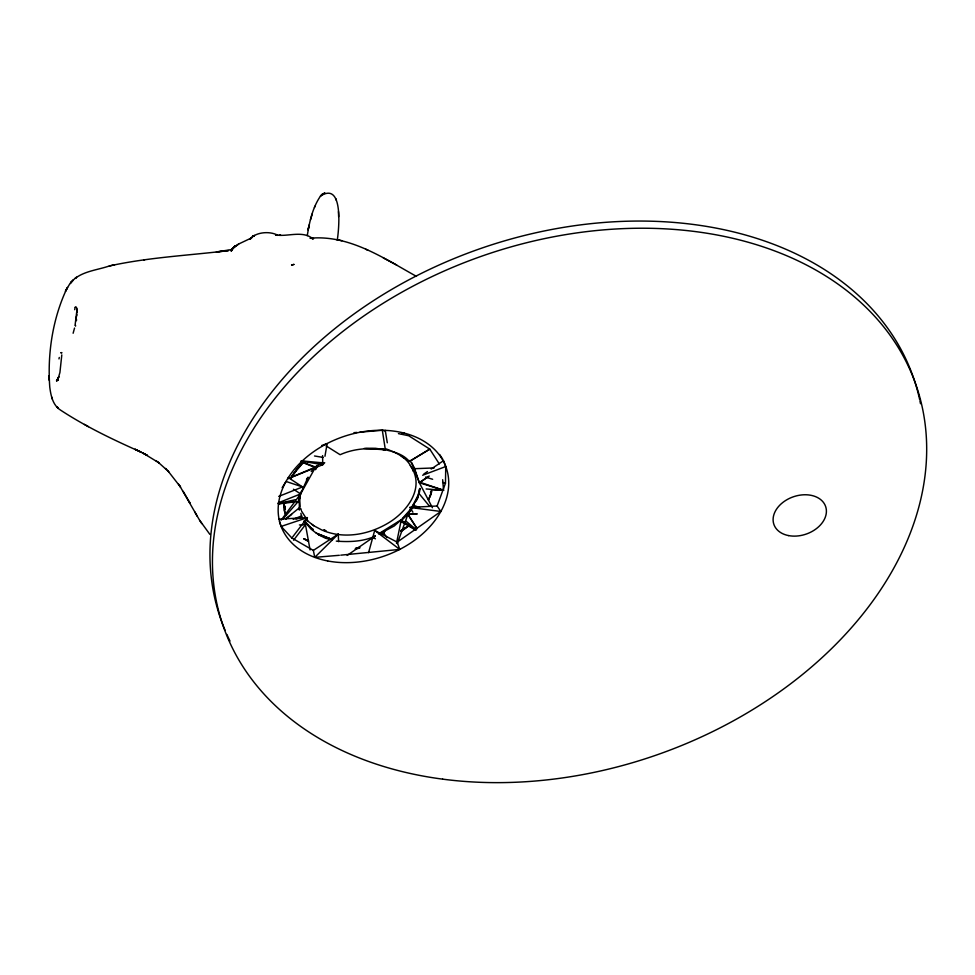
<?xml version="1.0" encoding="UTF-8"?>
<svg xmlns="http://www.w3.org/2000/svg" width="975" height="975" viewBox="0 0 975 975"><rect width="100%" height="100%" fill="white"/><g stroke="black" fill="none" stroke-linecap="round" stroke-linejoin="round"><path stroke-width="1.46" d="M321.092 195.329L322.542 194.183L320.446 196.085C343.895 180.923 338.91 230.051 337.228 240.35M283.957 502.454L284.371 510.644L285.919 515.288L284.493 510.961L284.164 502.734M61.803 354.888L59.926 372.462L58.195 378.483L56.977 380.811L58.841 376.679L56.562 380.835L58.268 379.104L56.55 380.603L58.317 379.884M368.587 552.63L374.692 530.449L397.203 542.137L440.846 511.473L437.105 506.001L445.465 483.259L445.746 466.525L443.601 460.627L431.194 469.036M291.927 476.556L292 475.776M315.888 467.854L300.751 461.663L315.62 467.049L315.449 469.67L318.24 465.294M415.423 501.382L418.214 495.276L419.689 488.451M292.841 475.325L294.036 473.021M76.769 311.488L75.063 325.345M430.584 492.875L430.658 492.046M307.283 235.621C309.465 221.776 312.634 207.163 320.848 195.585M282.604 519.383L299.362 500.187L299.301 510.083L299.703 508.146M76.099 318.923L76.391 316.57M300.215 464.99L299.179 466.403M278.423 503.965L299.13 501.321L300.605 492.741M431.669 491.29L428.61 500.102M324.955 456.276L327.149 443.528L321.701 445.526M300.653 492.911L299.654 500.004L300.154 506.732M431.096 493.265L431.572 490.852M284.517 507.439L285.053 506.11M386.965 537.591L383.65 532.972L383.845 531.997M299.093 497.494L299.118 502.71M58.975 358.91L59.28 357.472M396.484 543.246L401.334 519.675L407.891 514.434L418.031 497.238L416.386 500.699M415.764 530.181L400.944 521.528L401.334 519.675L378.982 533.581M299.13 501.321L299.362 500.187M430.962 493.801L428.415 499.724M431.498 492.302L430.121 496.75M310.074 549.949L305.467 524.623L305.845 522.893L310.757 528.84L316.314 533.191L332.183 539.553L318.325 534.617L325.455 538.224L330.891 539.626M397.288 543.587L407.891 514.434L419.092 493.667L419.762 490.717M74.539 328.063L73.125 333.255M295.973 519.273L301.482 517.311L301.811 516.141M419.128 491.875L418.433 494.374M294.755 472.607L303.249 462.613M312.293 213.842L310.489 219.814M301.482 491.144L300.592 493.935L281.117 520.187M298.265 467.208L298.118 468.097M284.871 507.938L285.09 509.364M75.038 307.759L74.697 309.684M314.474 207.468L314.998 206.188M285.285 507.158L284.737 508.462M77.086 312.317L76.733 308.856M297.277 468.536L295.425 471.12M291.038 478.323L295.998 470.913M400.944 521.528C404.978 515.958 410.67 511.875 413.985 505.501L419.628 507.5M326.101 445.892L340.117 454.716C354.327 448.329 370.086 447.501 385.369 449.792C394.01 451.827 403.455 454.216 409.366 461.467L429.792 449.122L439.298 463.929M70.992 282.348L73.271 280.032L69.262 284.7L65.435 291.293L66.593 289.112C52.516 319.3 47.348 353.998 49.762 387.087C50.858 395.582 52.772 405.344 60.694 410.207C86.068 426.831 113.429 439.835 141.083 452.132L134.989 449.207L147.469 455.435L142.691 452.9L159.108 462.93L155.854 460.614M67.007 288.381L67.519 287.454L66.349 289.563M314.901 468.329L300.592 493.935L278.18 502.868M300.922 464.441L302.652 462.711M284.907 509.864L285.37 509.06M420.347 488.536L419.25 490.352L420.091 489.255M413.168 505.513L413.753 504.562M282.141 487.646L286.028 481.455L302.518 486.939L278.716 496.421M311.659 237.863L312.938 238.863C303.871 230.941 290.245 235.792 279.557 235.341L280.751 235.267L275.803 235.109L277.96 235.353C269.417 230.6 255.426 232.306 250.112 238.997L251.331 238.01L238.753 243.969L230.685 250.234L231.453 250.027M238.753 243.969L234.427 246.638L231.185 250.258L231.855 249.783M412.73 506.122L412.011 507.195L412.669 506.354M233.098 247.942L234.061 247.041L231.075 250.453L232.099 249.478L216.365 251.952L228.418 250.612C188.711 255.474 148.456 257.315 109.31 265.98C96.232 270.502 79.426 271.403 70.346 283.201L71.504 281.799M306.479 479.408L308.027 477.177L300.592 493.935L293.426 489.218M315.559 466.745L314.693 467.671M294.852 471.876L293.207 474.179M316.68 466.099L315.863 466.952M296.047 470.218L302.798 462.516M339.312 555.299L314.754 557.359L313.353 550.4L291.854 538.005L307.393 517.628L278.618 519.163M293.585 540.211L305.467 524.623L303.895 520.991M232.501 248.832L230.539 250.599M230.661 250.1L232.196 249.6L230.685 250.234L235.133 246.188M317.18 465.404L316.156 466.318M292.793 474.727L290.513 478.481M410.828 508.999L402.517 518.408M311.196 471.51L314.06 468.524M313.036 469.779L314.584 468.293M324.724 462.686L322.774 464.697L288.356 478.591M314.754 557.359L338.24 534.117L338.63 541.686M231.185 250.258L232.074 249.417M408.842 525.927L401.103 531.521M253.012 236.23L252.245 236.949L253.683 235.792M401.334 519.675L394.29 525.939L379.092 534.068M319.02 464.441L321.128 462.662M75.879 306.711L75.136 307.186M285.846 518.749L299.581 507.634M285.894 518.956L291.647 514.447M319.044 464.088L321.311 462.516M347.149 555.445L375.253 535.897M423.747 474.082L427.464 471.559M429.268 476.032L419.335 482.759L432.425 507.743M400.92 531.022L404.832 528.328M428.269 476.519L419.335 482.759L443.54 490.254L442.662 479.7M313.353 550.4L338.24 534.117M231.697 249.832L232.33 249.527M400.835 530.656L407.184 526.756L400.774 530.705M409.366 461.467L429.792 449.122L408.696 435.752L398.434 433.619M401.554 434.216L404.138 432.656M375.302 536.092C363.248 541.686 349.367 542.112 336.314 541.125M380.823 533.544L384.845 531.594M60.828 352.913L61.973 352.767L61.206 352.584M288.308 478.506L315.62 467.049M380.445 534.3L383.65 532.972M293.207 519.334L301.47 515.933L300.885 513.337M422.626 475.252L445.746 466.525M374.912 536.652L372.767 537.444L375.412 538.822M279.459 521.576L281.141 526.415L307.393 517.628M109.31 265.98L114.672 264.761M278.228 503.575L295.242 499.736M355.802 548.035L359.458 547.365M359.726 548.108L355.229 548.949M278.46 503.77L293.39 501.211M359.751 547.621L356.996 548.072M143.849 259.862L144.678 259.777M397.203 542.137L399.738 549.413L340.775 555.165M353.974 432.668L356.96 432.425M359.946 432.169L382.322 430.268L385.247 430.877M312.024 238.156L313.536 238.656L310.282 238.217C349.464 234.646 383.809 258.277 416.471 276.388M299.41 524.952L305.467 524.623M412.913 512.204L409.817 507.427L437.105 506.001M416.983 513.959L407.891 514.434L417.154 528.767L407.928 514.373L417.008 513.91M434.192 467.927L414.765 468.695L409.89 460.444M364.102 448.439L375.448 448.293L385.369 449.792L382.322 430.268M310.282 238.217L312.061 238.217M430.353 489.694L443.54 490.254L419.737 482.174L420.298 483.198M355.534 548.669L356.521 548.718M365.637 448.5L385.369 449.792L382.627 449.073M357.325 548.23L358.508 548.364M426.148 488.962L443.54 490.254M302.506 460.956L323.505 462.906M304.31 538.956L305.236 539.467M409.817 507.427L440.846 511.473M314.511 455.983L323.249 457.446M300.922 461.017L322.774 464.697L322.567 455.605M276.449 235.182L275.572 235.012L276.181 235.158M337.63 239.789L341.884 240.715M413.242 506.781L416.167 507.609M304.017 538.7L305.419 539.333M425.539 477.08L432.656 479.286M442.613 482.369L445.465 483.259M386.027 448.866L390.097 450.401M305.931 539.699L308.319 540.979M316.314 533.191L332.317 539.541M365.662 249.21L368.014 250.307M391.694 451.12C399.36 454.253 407.014 458.823 410.889 466.428M301.726 511.375L307.747 520.833L306.077 519.712L313.694 525.683L321.604 529.876C343.017 539.394 367.916 534.982 387.745 523.319C407.172 512.021 425.843 487.305 410.292 465.55M311.951 524.392L313.694 525.683M303.652 538.748L308.478 541.442M396.74 265.042L383.285 257.887M311.817 528.535L313.207 529.596L310.367 527.414L312.402 528.864M84.459 424.405L88.408 426.672M288.186 477.506L302.518 486.939M401.822 520.516L415.691 529.815M409.805 525.586L415.85 529.815M374.692 530.449L399.738 549.413M403.967 458.116L401.139 455.922M158.413 462.442L168.724 471.705L167.615 470.474L180.533 487.073L178.449 483.99M406.148 521.247L416.142 529.571M306.65 523.027L306.808 523.441M310.964 527.78L307.771 524.331M166.481 469.402L165.531 468.451L166.64 469.56M281.141 526.415L291.854 538.005M305.87 522.1L304.761 520.455M419.092 493.667L429.5 506.171M209.881 534.385L199.619 520.26L179.851 486.062M199.619 520.26L201.788 523.612M439.64 454.46L442.808 459.396M183.178 491.339L189.893 502.881L189.126 501.528M412.254 468.817L411.279 466.94M194.732 511.826L197.206 516.238M412.705 470.133L413.242 471.217M76.501 307.515L77.317 309.977M411.962 462.942L419.335 482.759L414.253 467.488M300.702 508.462L301.409 510.486M51.675 397.02L52.284 399.055M385.247 430.365L387.294 442.784M49.055 380.14L48.872 375.692M76.867 314.011L76.94 315.742M338.63 216.621L338.471 211.563M301.47 515.933L301.482 517.311M76.464 319.215L76.464 320.69M75.55 325.297L75.55 326.138M919.912 400.822A366.783 264.286 -19.2 0 1 920.497 403.687M230.002 641.038A366.783 264.286 -19.2 0 1 226.87 634.432M225.127 630.411A366.783 264.286 -19.2 0 1 486.878 246.382A366.783 264.286 -19.2 0 1 919.608 399.397M309.038 225.286L308.149 229.783L309.038 225.286M299.642 497.567L299.24 498.871L299.642 497.567M57.513 379.531L57.147 380.128L57.988 378.836L57.513 379.531M233.013 248.235L232.55 248.844L233.013 248.235M232.208 249.771L231.38 250.88L232.208 249.771M251.708 237.778L250.368 238.826L251.708 237.778M234.914 246.346L234.256 246.833L235.645 245.871L234.914 246.346M253.232 236.108L254.073 235.597L253.232 236.108M322.969 193.928L322.103 194.512L322.969 193.928M75.892 277.741L75.233 278.18L76.598 277.266L75.892 277.741M56.708 380.384L57.805 379.933L56.708 380.384M253.853 235.853L253.037 236.364L254.438 235.487L253.853 235.853M324.797 193.087L323.822 193.452L324.797 193.087M293.877 264.432L291.586 265.042L293.877 264.432M308.453 540.442L307.235 540.516L308.453 540.442M325.796 530.717L323.919 530.071L325.796 530.717M57.878 407.696L57.05 406.721L57.878 407.696M336.241 199.863L335.851 199.071L336.241 199.863M442.662 779.147A366.783 264.286 -19.2 0 0 922.106 406.575A366.783 264.286 -19.2 0 0 343.919 330.586A366.783 264.286 -19.2 0 0 442.662 779.147M788.58 535.592A27.373 19.719 -19.2 0 0 826.3 509.438A27.373 19.719 -19.2 0 0 784.4 501.308A27.373 19.719 -19.2 0 0 788.58 535.592M327.649 560.942A87.592 63.107 -19.2 0 0 448.378 477.226A87.592 63.107 -19.2 0 0 314.303 451.23A87.592 63.107 -19.2 0 0 327.649 560.942"/></g></svg>
